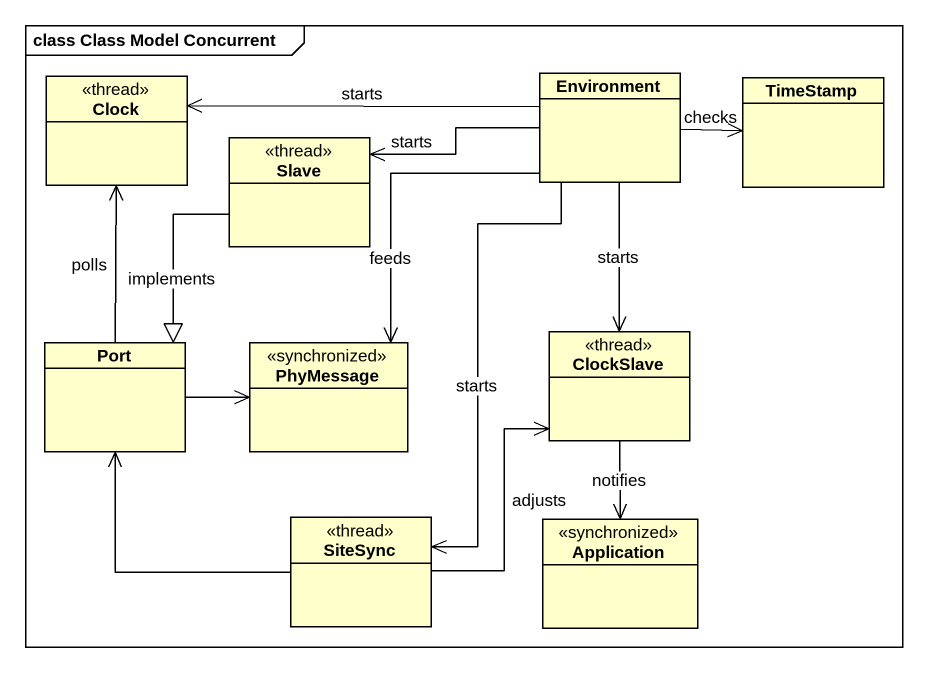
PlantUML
@startuml
mainframe class Class Model Concurrent
hide circle
hide empty members
class Clock <<thread>>
class Environment
class TimeStamp
class Slave <<thread>>
class "Port" as Port_
class PhyMessage <<synchronized>>
class ClockSlave <<thread>>
class SiteSync <<thread>>
class Application <<synchronized>>
Environment -left-> Clock : starts
Environment -right-> TimeStamp : checks
Environment -left-> Slave : starts
Environment --> PhyMessage : feeds
Environment --> ClockSlave : starts
Environment --> SiteSync : starts
Slave --|> Port_ : implements
Port_ -up-> Clock : polls
Port_ -right-> PhyMessage
ClockSlave --> Application : notifies
SiteSync -up-> Port_
SiteSync -up-> ClockSlave : adjusts
@enduml
